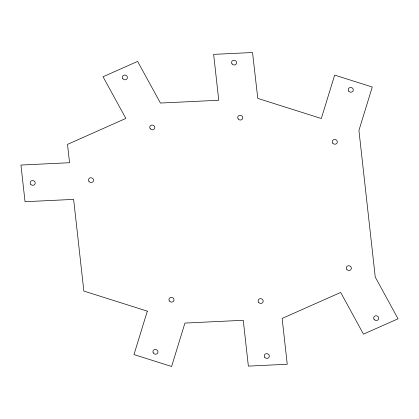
<?xml version="1.0" encoding="UTF-8"?>
<svg xmlns="http://www.w3.org/2000/svg" width="419" height="419" viewBox="0 0 419 419"><rect width="100%" height="100%" fill="white"/><g stroke="black" fill="none" stroke-linecap="round" stroke-linejoin="round"><path stroke-width="0.63" d="M147.326 311.16L133.986 354.574L171.596 366.484L184.936 323.075L243.261 320.284L248.362 366.117L287.245 364.252L282.139 318.419L340.678 292.446L363.467 334.137L398.05 318.791L375.262 277.1L358.926 130.429L372.266 87.021L334.661 75.106L321.315 118.519L257.785 98.392L252.526 52.516L213.643 54.376L218.755 100.261L160.435 103.053L137.615 61.399L103.043 76.771L125.862 118.43L67.511 144.387L69.554 162.719L20.95 165.044L25.035 201.712L73.634 199.386L83.847 291.053L147.326 311.16M332.728 143.136A2.566 2.362 20.3 0 0 337.106 142.926A2.566 2.362 20.3 0 0 334.519 139.454A2.566 2.362 20.3 0 0 332.728 143.136M346.796 269.391A2.566 2.362 20.3 0 0 351.174 269.181A2.566 2.362 20.3 0 0 348.587 265.714A2.566 2.362 20.3 0 0 346.796 269.391M153.239 352.898A2.566 2.362 20.3 0 0 157.638 353.18A2.566 2.362 20.3 0 0 155.496 349.467A2.566 2.362 20.3 0 0 153.239 352.898M264.729 357.313A2.566 2.362 20.3 0 0 269.108 357.103A2.566 2.362 20.3 0 0 266.521 353.636A2.566 2.362 20.3 0 0 264.729 357.313M374.146 319.419A2.566 2.362 20.3 0 0 378.519 319.21A2.566 2.362 20.3 0 0 375.937 315.743A2.566 2.362 20.3 0 0 374.146 319.419M169.423 301.025A2.566 2.362 20.3 0 0 173.801 300.816A2.566 2.362 20.3 0 0 171.214 297.343A2.566 2.362 20.3 0 0 169.423 301.025M258.602 302.314A2.566 2.362 20.3 0 0 262.98 302.104A2.566 2.362 20.3 0 0 260.393 298.637A2.566 2.362 20.3 0 0 258.602 302.314M88.98 181.417A2.566 2.362 20.3 0 0 93.353 181.207A2.566 2.362 20.3 0 0 90.771 177.74A2.566 2.362 20.3 0 0 88.98 181.417M30.655 184.213A2.566 2.362 20.3 0 0 35.034 183.999A2.566 2.362 20.3 0 0 32.446 180.531A2.566 2.362 20.3 0 0 30.655 184.213M348.713 91.127A2.566 2.362 20.3 0 0 353.091 90.918A2.566 2.362 20.3 0 0 350.504 87.451A2.566 2.362 20.3 0 0 348.713 91.127M232.047 63.908A2.566 2.362 20.3 0 0 236.426 63.698A2.566 2.362 20.3 0 0 233.839 60.231A2.566 2.362 20.3 0 0 232.047 63.908M122.84 78.714A2.566 2.362 20.3 0 0 127.219 78.505A2.566 2.362 20.3 0 0 124.632 75.038A2.566 2.362 20.3 0 0 122.84 78.714M238.181 118.959A2.566 2.362 20.3 0 0 242.559 118.75A2.566 2.362 20.3 0 0 239.972 115.283A2.566 2.362 20.3 0 0 238.181 118.959M150.232 128.727A2.566 2.362 20.3 0 0 154.611 128.518A2.566 2.362 20.3 0 0 152.024 125.045A2.566 2.362 20.3 0 0 150.232 128.727"/></g></svg>
